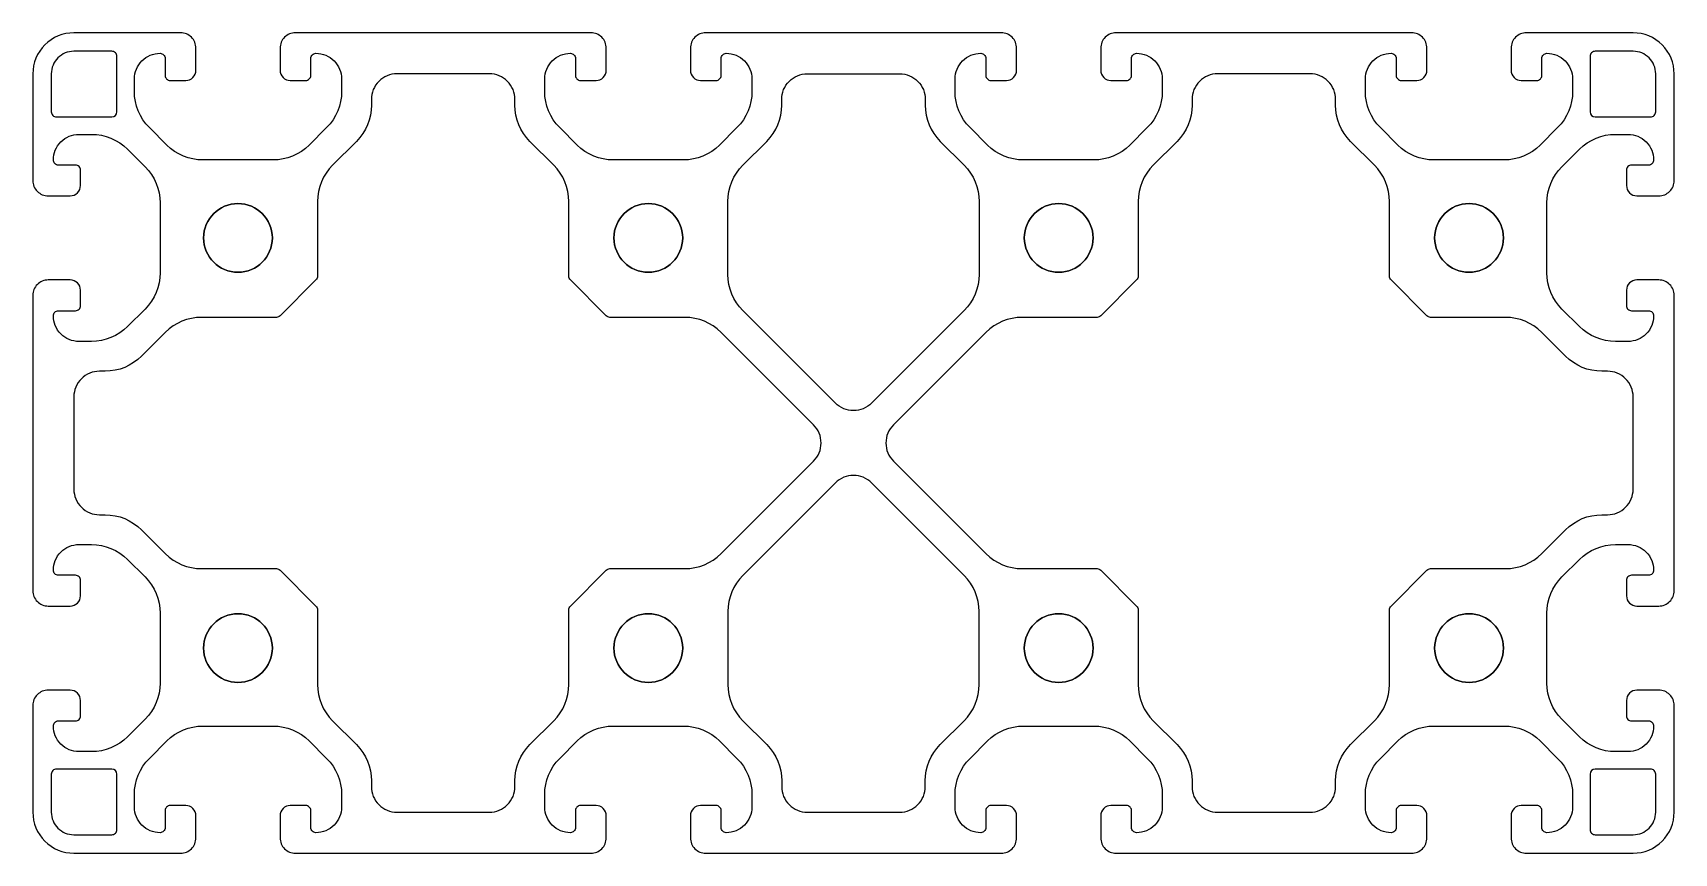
# Model space of a CAD drawing. Header units: millimetres. Extents: x -20 to 140, y -60 to 20.
import ezdxf

# ---------------------------------------------------------------- set-up
doc = ezdxf.new("R2010")
doc.units = ezdxf.units.MM
doc.layers.get('0').update_dxf_attribs({"linetype": 'CONTINUOUS'})

msp = doc.modelspace()

# ---------------------------------------------------------------- linework, layer by layer
for points in [[(-18.5, -4.1, 0.414214), (-20, -5.6), (-20, -34.4, 0.414214), (-18.5, -35.9), (-16.35, -35.9, 0.414214), (-15.35, -34.9), (-15.35, -33.4, 0.414214), (-15.85, -32.9), (-17.5, -32.9, -0.414214), (-18, -32.4, -0.414214), (-15.5, -29.9), (-14.29, -29.9, -0.198912), (-10.76, -31.36), (-9.06, -33.06, -0.198912), (-7.6, -36.59), (-7.6, -43.41, -0.198912), (-9.06, -46.94), (-10.76, -48.64, -0.198912), (-14.29, -50.1), (-15.5, -50.1, -0.414214), (-18, -47.6, -0.414214), (-17.5, -47.1), (-15.85, -47.1, 0.414214), (-15.35, -46.6), (-15.35, -45.1, 0.414214), (-16.35, -44.1), (-18.5, -44.1, 0.414214), (-20, -45.6), (-20, -56, 0.414214), (-16, -60), (-5.6, -60, 0.414214), (-4.1, -58.5), (-4.1, -56.35, 0.414214), (-5.1, -55.35), (-6.6, -55.35, 0.414214), (-7.1, -55.85), (-7.1, -57.5, -0.414214), (-7.6, -58, -0.414214), (-10.1, -55.5), (-10.1, -54.29, -0.198912), (-8.64, -50.76), (-6.94, -49.06, -0.198912), (-3.41, -47.6), (3.41, -47.6, -0.198912), (6.94, -49.06), (8.64, -50.76, -0.198912), (10.1, -54.29), (10.1, -55.5, -0.414214), (7.6, -58, -0.414214), (7.1, -57.5), (7.1, -55.85, 0.414214), (6.6, -55.35), (5.1, -55.35, 0.414214), (4.1, -56.35), (4.1, -58.5, 0.414214), (5.6, -60), (34.4, -60, 0.414214), (35.9, -58.5), (35.9, -56.35, 0.414214), (34.9, -55.35), (33.4, -55.35, 0.414214), (32.9, -55.85), (32.9, -57.5, -0.414214), (32.4, -58, -0.414214), (29.9, -55.5), (29.9, -54.29, -0.198912), (31.36, -50.76), (33.06, -49.06, -0.198912), (36.59, -47.6), (43.41, -47.6, -0.198912), (46.94, -49.06), (48.64, -50.76, -0.198912), (50.1, -54.29), (50.1, -55.5, -0.414214), (47.6, -58, -0.414214), (47.1, -57.5), (47.1, -55.85, 0.414214), (46.6, -55.35), (45.1, -55.35, 0.414214), (44.1, -56.35), (44.1, -58.5, 0.414214), (45.6, -60), (74.4, -60, 0.414214), (75.9, -58.5), (75.9, -56.35, 0.414214), (74.9, -55.35), (73.4, -55.35, 0.414214), (72.9, -55.85), (72.9, -57.5, -0.414214), (72.4, -58, -0.414214), (69.9, -55.5), (69.9, -54.29, -0.198912), (71.36, -50.76), (73.06, -49.06, -0.198912), (76.59, -47.6), (83.41, -47.6, -0.198912), (86.94, -49.06), (88.64, -50.76, -0.198912), (90.1, -54.29), (90.1, -55.5, -0.414214), (87.6, -58, -0.414214), (87.1, -57.5), (87.1, -55.85, 0.414214), (86.6, -55.35), (85.1, -55.35, 0.414214), (84.1, -56.35), (84.1, -58.5, 0.414214), (85.6, -60), (114.4, -60, 0.414214), (115.9, -58.5), (115.9, -56.35, 0.414214), (114.9, -55.35), (113.4, -55.35, 0.414214), (112.9, -55.85), (112.9, -57.5, -0.414214), (112.4, -58, -0.414214), (109.9, -55.5), (109.9, -54.29, -0.198912), (111.36, -50.76), (113.06, -49.06, -0.198912), (116.59, -47.6), (123.41, -47.6, -0.198912), (126.94, -49.06), (128.64, -50.76, -0.198912), (130.1, -54.29), (130.1, -55.5, -0.414214), (127.6, -58, -0.414214), (127.1, -57.5), (127.1, -55.85, 0.414214), (126.6, -55.35), (125.1, -55.35, 0.414214), (124.1, -56.35), (124.1, -58.5, 0.414214), (125.6, -60), (136, -60, 0.414214), (140, -56), (140, -45.6, 0.414214), (138.5, -44.1), (136.35, -44.1, 0.414214), (135.35, -45.1), (135.35, -46.6, 0.414214), (135.85, -47.1), (137.5, -47.1, -0.414214), (138, -47.6, -0.414214), (135.5, -50.1), (134.29, -50.1, -0.198912), (130.76, -48.64), (129.06, -46.94, -0.198912), (127.6, -43.41), (127.6, -36.59, -0.198912), (129.06, -33.06), (130.76, -31.36, -0.198912), (134.29, -29.9), (135.5, -29.9, -0.414214), (138, -32.4, -0.414214), (137.5, -32.9), (135.85, -32.9, 0.414214), (135.35, -33.4), (135.35, -34.9, 0.414214), (136.35, -35.9), (138.5, -35.9, 0.414214), (140, -34.4), (140, -5.6, 0.414214), (138.5, -4.1), (136.35, -4.1, 0.414214), (135.35, -5.1), (135.35, -6.6, 0.414214), (135.85, -7.1), (137.5, -7.1, -0.414214), (138, -7.6, -0.414214), (135.5, -10.1), (134.29, -10.1, -0.198912), (130.76, -8.64), (129.06, -6.94, -0.198912), (127.6, -3.41), (127.6, 3.41, -0.198912), (129.06, 6.94), (130.76, 8.64, -0.198912), (134.29, 10.1), (135.5, 10.1, -0.414214), (138, 7.6, -0.414214), (137.5, 7.1), (135.85, 7.1, 0.414214), (135.35, 6.6), (135.35, 5.1, 0.414214), (136.35, 4.1), (138.5, 4.1, 0.414214), (140, 5.6), (140, 16, 0.414214), (136, 20), (125.6, 20, 0.414214), (124.1, 18.5), (124.1, 16.35, 0.414214), (125.1, 15.35), (126.6, 15.35, 0.414214), (127.1, 15.85), (127.1, 17.5, -0.414214), (127.6, 18, -0.414214), (130.1, 15.5), (130.1, 14.29, -0.198912), (128.64, 10.76), (126.94, 9.06, -0.198912), (123.41, 7.6), (116.59, 7.6, -0.198912), (113.06, 9.06), (111.36, 10.76, -0.198912), (109.9, 14.29), (109.9, 15.5, -0.414214), (112.4, 18, -0.414214), (112.9, 17.5), (112.9, 15.85, 0.414214), (113.4, 15.35), (114.9, 15.35, 0.414214), (115.9, 16.35), (115.9, 18.5, 0.414214), (114.4, 20), (85.6, 20, 0.414214), (84.1, 18.5), (84.1, 16.35, 0.414214), (85.1, 15.35), (86.6, 15.35, 0.414214), (87.1, 15.85), (87.1, 17.5, -0.414214), (87.6, 18, -0.414214), (90.1, 15.5), (90.1, 14.29, -0.198912), (88.64, 10.76), (86.94, 9.06, -0.198912), (83.41, 7.6), (76.59, 7.6, -0.198912), (73.06, 9.06), (71.36, 10.76, -0.198912), (69.9, 14.29), (69.9, 15.5, -0.414214), (72.4, 18, -0.414214), (72.9, 17.5), (72.9, 15.85, 0.414214), (73.4, 15.35), (74.9, 15.35, 0.414214), (75.9, 16.35), (75.9, 18.5, 0.414214), (74.4, 20), (45.6, 20, 0.414214), (44.1, 18.5), (44.1, 16.35, 0.414214), (45.1, 15.35), (46.6, 15.35, 0.414214), (47.1, 15.85), (47.1, 17.5, -0.414214), (47.6, 18, -0.414214), (50.1, 15.5), (50.1, 14.29, -0.198912), (48.64, 10.76), (46.94, 9.06, -0.198912), (43.41, 7.6), (36.59, 7.6, -0.198912), (33.06, 9.06), (31.36, 10.76, -0.198912), (29.9, 14.29), (29.9, 15.5, -0.414214), (32.4, 18, -0.414214), (32.9, 17.5), (32.9, 15.85, 0.414214), (33.4, 15.35), (34.9, 15.35, 0.414214), (35.9, 16.35), (35.9, 18.5, 0.414214), (34.4, 20), (5.6, 20, 0.414214), (4.1, 18.5), (4.1, 16.35, 0.414214), (5.1, 15.35), (6.6, 15.35, 0.414214), (7.1, 15.85), (7.1, 17.5, -0.414214), (7.6, 18, -0.414214), (10.1, 15.5), (10.1, 14.29, -0.198912), (8.64, 10.76), (6.94, 9.06, -0.198912), (3.41, 7.6), (-3.41, 7.6, -0.198912), (-6.94, 9.06), (-8.64, 10.76, -0.198912), (-10.1, 14.29), (-10.1, 15.5, -0.414214), (-7.6, 18, -0.414214), (-7.1, 17.5), (-7.1, 15.85, 0.414214), (-6.6, 15.35), (-5.1, 15.35, 0.414214), (-4.1, 16.35), (-4.1, 18.5, 0.414214), (-5.6, 20), (-16, 20, 0.414214), (-20, 16), (-20, 5.6, 0.414214), (-18.5, 4.1), (-16.35, 4.1, 0.414214), (-15.35, 5.1), (-15.35, 6.6, 0.414214), (-15.85, 7.1), (-17.5, 7.1, -0.414214), (-18, 7.6, -0.414214), (-15.5, 10.1), (-14.29, 10.1, -0.198912), (-10.76, 8.64), (-9.06, 6.94, -0.198912), (-7.6, 3.41), (-7.6, -3.41, -0.198912), (-9.06, -6.94), (-10.76, -8.64, -0.198912), (-14.29, -10.1), (-15.5, -10.1, -0.414214), (-18, -7.6, -0.414214), (-17.5, -7.1), (-15.85, -7.1, 0.414214), (-15.35, -6.6), (-15.35, -5.1, 0.414214), (-16.35, -4.1)], [(-18.5, -4.1, 0.414214), (-20, -5.6), (-20, -34.4, 0.414214), (-18.5, -35.9), (-16.35, -35.9, 0.414214), (-15.35, -34.9), (-15.35, -33.4, 0.414214), (-15.85, -32.9), (-17.5, -32.9, -0.414214), (-18, -32.4, -0.414214), (-15.5, -29.9), (-14.29, -29.9, -0.198912), (-10.76, -31.36), (-9.06, -33.06, -0.198912), (-7.6, -36.59), (-7.6, -43.41, -0.198912), (-9.06, -46.94), (-10.76, -48.64, -0.198912), (-14.29, -50.1), (-15.5, -50.1, -0.414214), (-18, -47.6, -0.414214), (-17.5, -47.1), (-15.85, -47.1, 0.414214), (-15.35, -46.6), (-15.35, -45.1, 0.414214), (-16.35, -44.1), (-18.5, -44.1, 0.414214), (-20, -45.6), (-20, -56, 0.414214), (-16, -60), (-5.6, -60, 0.414214), (-4.1, -58.5), (-4.1, -56.35, 0.414214), (-5.1, -55.35), (-6.6, -55.35, 0.414214), (-7.1, -55.85), (-7.1, -57.5, -0.414214), (-7.6, -58, -0.414214), (-10.1, -55.5), (-10.1, -54.29, -0.198912), (-8.64, -50.76), (-6.94, -49.06, -0.198912), (-3.41, -47.6), (3.41, -47.6, -0.198912), (6.94, -49.06), (8.64, -50.76, -0.198912), (10.1, -54.29), (10.1, -55.5, -0.414214), (7.6, -58, -0.414214), (7.1, -57.5), (7.1, -55.85, 0.414214), (6.6, -55.35), (5.1, -55.35, 0.414214), (4.1, -56.35), (4.1, -58.5, 0.414214), (5.6, -60), (34.4, -60, 0.414214), (35.9, -58.5), (35.9, -56.35, 0.414214), (34.9, -55.35), (33.4, -55.35, 0.414214), (32.9, -55.85), (32.9, -57.5, -0.414214), (32.4, -58, -0.414214), (29.9, -55.5), (29.9, -54.29, -0.198912), (31.36, -50.76), (33.06, -49.06, -0.198912), (36.59, -47.6), (43.41, -47.6, -0.198912), (46.94, -49.06), (48.64, -50.76, -0.198912), (50.1, -54.29), (50.1, -55.5, -0.414214), (47.6, -58, -0.414214), (47.1, -57.5), (47.1, -55.85, 0.414214), (46.6, -55.35), (45.1, -55.35, 0.414214), (44.1, -56.35), (44.1, -58.5, 0.414214), (45.6, -60), (74.4, -60, 0.414214), (75.9, -58.5), (75.9, -56.35, 0.414214), (74.9, -55.35), (73.4, -55.35, 0.414214), (72.9, -55.85), (72.9, -57.5, -0.414214), (72.4, -58, -0.414214), (69.9, -55.5), (69.9, -54.29, -0.198912), (71.36, -50.76), (73.06, -49.06, -0.198912), (76.59, -47.6), (83.41, -47.6, -0.198912), (86.94, -49.06), (88.64, -50.76, -0.198912), (90.1, -54.29), (90.1, -55.5, -0.414214), (87.6, -58, -0.414214), (87.1, -57.5), (87.1, -55.85, 0.414214), (86.6, -55.35), (85.1, -55.35, 0.414214), (84.1, -56.35), (84.1, -58.5, 0.414214), (85.6, -60), (114.4, -60, 0.414214), (115.9, -58.5), (115.9, -56.35, 0.414214), (114.9, -55.35), (113.4, -55.35, 0.414214), (112.9, -55.85), (112.9, -57.5, -0.414214), (112.4, -58, -0.414214), (109.9, -55.5), (109.9, -54.29, -0.198912), (111.36, -50.76), (113.06, -49.06, -0.198912), (116.59, -47.6), (123.41, -47.6, -0.198912), (126.94, -49.06), (128.64, -50.76, -0.198912), (130.1, -54.29), (130.1, -55.5, -0.414214), (127.6, -58, -0.414214), (127.1, -57.5), (127.1, -55.85, 0.414214), (126.6, -55.35), (125.1, -55.35, 0.414214), (124.1, -56.35), (124.1, -58.5, 0.414214), (125.6, -60), (136, -60, 0.414214), (140, -56), (140, -45.6, 0.414214), (138.5, -44.1), (136.35, -44.1, 0.414214), (135.35, -45.1), (135.35, -46.6, 0.414214), (135.85, -47.1), (137.5, -47.1, -0.414214), (138, -47.6, -0.414214), (135.5, -50.1), (134.29, -50.1, -0.198912), (130.76, -48.64), (129.06, -46.94, -0.198912), (127.6, -43.41), (127.6, -36.59, -0.198912), (129.06, -33.06), (130.76, -31.36, -0.198912), (134.29, -29.9), (135.5, -29.9, -0.414214), (138, -32.4, -0.414214), (137.5, -32.9), (135.85, -32.9, 0.414214), (135.35, -33.4), (135.35, -34.9, 0.414214), (136.35, -35.9), (138.5, -35.9, 0.414214), (140, -34.4), (140, -5.6, 0.414214), (138.5, -4.1), (136.35, -4.1, 0.414214), (135.35, -5.1), (135.35, -6.6, 0.414214), (135.85, -7.1), (137.5, -7.1, -0.414214), (138, -7.6, -0.414214), (135.5, -10.1), (134.29, -10.1, -0.198912), (130.76, -8.64), (129.06, -6.94, -0.198912), (127.6, -3.41), (127.6, 3.41, -0.198912), (129.06, 6.94), (130.76, 8.64, -0.198912), (134.29, 10.1), (135.5, 10.1, -0.414214), (138, 7.6, -0.414214), (137.5, 7.1), (135.85, 7.1, 0.414214), (135.35, 6.6), (135.35, 5.1, 0.414214), (136.35, 4.1), (138.5, 4.1, 0.414214), (140, 5.6), (140, 16, 0.414214), (136, 20), (125.6, 20, 0.414214), (124.1, 18.5), (124.1, 16.35, 0.414214), (125.1, 15.35), (126.6, 15.35, 0.414214), (127.1, 15.85), (127.1, 17.5, -0.414214), (127.6, 18, -0.414214), (130.1, 15.5), (130.1, 14.29, -0.198912), (128.64, 10.76), (126.94, 9.06, -0.198912), (123.41, 7.6), (116.59, 7.6, -0.198912), (113.06, 9.06), (111.36, 10.76, -0.198912), (109.9, 14.29), (109.9, 15.5, -0.414214), (112.4, 18, -0.414214), (112.9, 17.5), (112.9, 15.85, 0.414214), (113.4, 15.35), (114.9, 15.35, 0.414214), (115.9, 16.35), (115.9, 18.5, 0.414214), (114.4, 20), (85.6, 20, 0.414214), (84.1, 18.5), (84.1, 16.35, 0.414214), (85.1, 15.35), (86.6, 15.35, 0.414214), (87.1, 15.85), (87.1, 17.5, -0.414214), (87.6, 18, -0.414214), (90.1, 15.5), (90.1, 14.29, -0.198912), (88.64, 10.76), (86.94, 9.06, -0.198912), (83.41, 7.6), (76.59, 7.6, -0.198912), (73.06, 9.06), (71.36, 10.76, -0.198912), (69.9, 14.29), (69.9, 15.5, -0.414214), (72.4, 18, -0.414214), (72.9, 17.5), (72.9, 15.85, 0.414214), (73.4, 15.35), (74.9, 15.35, 0.414214), (75.9, 16.35), (75.9, 18.5, 0.414214), (74.4, 20), (45.6, 20, 0.414214), (44.1, 18.5), (44.1, 16.35, 0.414214), (45.1, 15.35), (46.6, 15.35, 0.414214), (47.1, 15.85), (47.1, 17.5, -0.414214), (47.6, 18, -0.414214), (50.1, 15.5), (50.1, 14.29, -0.198912), (48.64, 10.76), (46.94, 9.06, -0.198912), (43.41, 7.6), (36.59, 7.6, -0.198912), (33.06, 9.06), (31.36, 10.76, -0.198912), (29.9, 14.29), (29.9, 15.5, -0.414214), (32.4, 18, -0.414214), (32.9, 17.5), (32.9, 15.85, 0.414214), (33.4, 15.35), (34.9, 15.35, 0.414214), (35.9, 16.35), (35.9, 18.5, 0.414214), (34.4, 20), (5.6, 20, 0.414214), (4.1, 18.5), (4.1, 16.35, 0.414214), (5.1, 15.35), (6.6, 15.35, 0.414214), (7.1, 15.85), (7.1, 17.5, -0.414214), (7.6, 18, -0.414214), (10.1, 15.5), (10.1, 14.29, -0.198912), (8.64, 10.76), (6.94, 9.06, -0.198912), (3.41, 7.6), (-3.41, 7.6, -0.198912), (-6.94, 9.06), (-8.64, 10.76, -0.198912), (-10.1, 14.29), (-10.1, 15.5, -0.414214), (-7.6, 18, -0.414214), (-7.1, 17.5), (-7.1, 15.85, 0.414214), (-6.6, 15.35), (-5.1, 15.35, 0.414214), (-4.1, 16.35), (-4.1, 18.5, 0.414214), (-5.6, 20), (-16, 20, 0.414214), (-20, 16), (-20, 5.6, 0.414214), (-18.5, 4.1), (-16.35, 4.1, 0.414214), (-15.35, 5.1), (-15.35, 6.6, 0.414214), (-15.85, 7.1), (-17.5, 7.1, -0.414214), (-18, 7.6, -0.414214), (-15.5, 10.1), (-14.29, 10.1, -0.198912), (-10.76, 8.64), (-9.06, 6.94, -0.198912), (-7.6, 3.41), (-7.6, -3.41, -0.198912), (-9.06, -6.94), (-10.76, -8.64, -0.198912), (-14.29, -10.1), (-15.5, -10.1, -0.414214), (-18, -7.6, -0.414214), (-17.5, -7.1), (-15.85, -7.1, 0.414214), (-15.35, -6.6), (-15.35, -5.1, 0.414214), (-16.35, -4.1)], [(-11.8, 17.7, 0.414214), (-12.3, 18.2), (-16, 18.2, 0.414214), (-18.2, 16), (-18.2, 12.3, 0.414214), (-17.7, 11.8), (-12.3, 11.8, 0.414213), (-11.8, 12.3)], [(-11.8, 17.7, 0.414214), (-12.3, 18.2), (-16, 18.2, 0.414214), (-18.2, 16), (-18.2, 12.3, 0.414214), (-17.7, 11.8), (-12.3, 11.8, 0.414213), (-11.8, 12.3)], [(132.3, 18.2, 0.414214), (131.8, 17.7), (131.8, 12.3, 0.414213), (132.3, 11.8), (137.7, 11.8, 0.414214), (138.2, 12.3), (138.2, 16, 0.414214), (136, 18.2)], [(132.3, 18.2, 0.414214), (131.8, 17.7), (131.8, 12.3, 0.414213), (132.3, 11.8), (137.7, 11.8, 0.414214), (138.2, 12.3), (138.2, 16, 0.414214), (136, 18.2)], [(56.11, -21.77, 0.414214), (56.11, -18.23), (47.09, -9.21, 0.198912), (43.56, -7.75), (36.26, -7.75, -0.198912), (35.9, -7.6), (32.4, -4.1, -0.198912), (32.25, -3.74), (32.25, 3.56, 0.198912), (30.79, 7.09), (28.46, 9.41, -0.198912), (27, 12.95), (27, 13.5, 0.414214), (24.5, 16), (15.5, 16, 0.414214), (13, 13.5), (13, 12.95, -0.198912), (11.54, 9.41), (9.21, 7.09, 0.198912), (7.75, 3.56), (7.75, -3.74, -0.198912), (7.6, -4.1), (4.1, -7.6, -0.198912), (3.74, -7.75), (-3.56, -7.75, 0.198912), (-7.09, -9.21), (-9.41, -11.54, -0.198912), (-12.95, -13), (-13.5, -13, 0.414214), (-16, -15.5), (-16, -24.5, 0.414214), (-13.5, -27), (-12.95, -27, -0.198912), (-9.41, -28.46), (-7.09, -30.79, 0.198912), (-3.56, -32.25), (3.74, -32.25, -0.198912), (4.1, -32.4), (7.6, -35.9, -0.198912), (7.75, -36.26), (7.75, -43.56, 0.198912), (9.21, -47.09), (11.54, -49.41, -0.198912), (13, -52.95), (13, -53.5, 0.414214), (15.5, -56), (24.5, -56, 0.414214), (27, -53.5), (27, -52.95, -0.198912), (28.46, -49.41), (30.79, -47.09, 0.198912), (32.25, -43.56), (32.25, -36.26, -0.198912), (32.4, -35.9), (35.9, -32.4, -0.198912), (36.26, -32.25), (43.56, -32.25, 0.198912), (47.09, -30.79)], [(56.11, -21.77, 0.414214), (56.11, -18.23), (47.09, -9.21, 0.198912), (43.56, -7.75), (36.26, -7.75, -0.198912), (35.9, -7.6), (32.4, -4.1, -0.198912), (32.25, -3.74), (32.25, 3.56, 0.198912), (30.79, 7.09), (28.46, 9.41, -0.198912), (27, 12.95), (27, 13.5, 0.414214), (24.5, 16), (15.5, 16, 0.414214), (13, 13.5), (13, 12.95, -0.198912), (11.54, 9.41), (9.21, 7.09, 0.198912), (7.75, 3.56), (7.75, -3.74, -0.198912), (7.6, -4.1), (4.1, -7.6, -0.198912), (3.74, -7.75), (-3.56, -7.75, 0.198912), (-7.09, -9.21), (-9.41, -11.54, -0.198912), (-12.95, -13), (-13.5, -13, 0.414214), (-16, -15.5), (-16, -24.5, 0.414214), (-13.5, -27), (-12.95, -27, -0.198912), (-9.41, -28.46), (-7.09, -30.79, 0.198912), (-3.56, -32.25), (3.74, -32.25, -0.198912), (4.1, -32.4), (7.6, -35.9, -0.198912), (7.75, -36.26), (7.75, -43.56, 0.198912), (9.21, -47.09), (11.54, -49.41, -0.198912), (13, -52.95), (13, -53.5, 0.414214), (15.5, -56), (24.5, -56, 0.414214), (27, -53.5), (27, -52.95, -0.198912), (28.46, -49.41), (30.79, -47.09, 0.198912), (32.25, -43.56), (32.25, -36.26, -0.198912), (32.4, -35.9), (35.9, -32.4, -0.198912), (36.26, -32.25), (43.56, -32.25, 0.198912), (47.09, -30.79)], [(63.89, -18.23, 0.414214), (63.89, -21.77), (72.91, -30.79, 0.198912), (76.44, -32.25), (83.74, -32.25, -0.198912), (84.1, -32.4), (87.6, -35.9, -0.198912), (87.75, -36.26), (87.75, -43.56, 0.198912), (89.21, -47.09), (91.54, -49.41, -0.198912), (93, -52.95), (93, -53.5, 0.414214), (95.5, -56), (104.5, -56, 0.414214), (107, -53.5), (107, -52.95, -0.198912), (108.46, -49.41), (110.79, -47.09, 0.198912), (112.25, -43.56), (112.25, -36.26, -0.198912), (112.4, -35.9), (115.9, -32.4, -0.198912), (116.26, -32.25), (123.56, -32.25, 0.198912), (127.09, -30.79), (129.41, -28.46, -0.198912), (132.95, -27), (133.5, -27, 0.414214), (136, -24.5), (136, -15.5, 0.414214), (133.5, -13), (132.95, -13, -0.198912), (129.41, -11.54), (127.09, -9.21, 0.198912), (123.56, -7.75), (116.26, -7.75, -0.198912), (115.9, -7.6), (112.4, -4.1, -0.198912), (112.25, -3.74), (112.25, 3.56, 0.198912), (110.79, 7.09), (108.46, 9.41, -0.198912), (107, 12.95), (107, 13.5, 0.414214), (104.5, 16), (95.5, 16, 0.414214), (93, 13.5), (93, 12.95, -0.198912), (91.54, 9.41), (89.21, 7.09, 0.198912), (87.75, 3.56), (87.75, -3.74, -0.198912), (87.6, -4.1), (84.1, -7.6, -0.198912), (83.74, -7.75), (76.44, -7.75, 0.198912), (72.91, -9.21)], [(63.89, -18.23, 0.414214), (63.89, -21.77), (72.91, -30.79, 0.198912), (76.44, -32.25), (83.74, -32.25, -0.198912), (84.1, -32.4), (87.6, -35.9, -0.198912), (87.75, -36.26), (87.75, -43.56, 0.198912), (89.21, -47.09), (91.54, -49.41, -0.198912), (93, -52.95), (93, -53.5, 0.414214), (95.5, -56), (104.5, -56, 0.414214), (107, -53.5), (107, -52.95, -0.198912), (108.46, -49.41), (110.79, -47.09, 0.198912), (112.25, -43.56), (112.25, -36.26, -0.198912), (112.4, -35.9), (115.9, -32.4, -0.198912), (116.26, -32.25), (123.56, -32.25, 0.198912), (127.09, -30.79), (129.41, -28.46, -0.198912), (132.95, -27), (133.5, -27, 0.414214), (136, -24.5), (136, -15.5, 0.414214), (133.5, -13), (132.95, -13, -0.198912), (129.41, -11.54), (127.09, -9.21, 0.198912), (123.56, -7.75), (116.26, -7.75, -0.198912), (115.9, -7.6), (112.4, -4.1, -0.198912), (112.25, -3.74), (112.25, 3.56, 0.198912), (110.79, 7.09), (108.46, 9.41, -0.198912), (107, 12.95), (107, 13.5, 0.414214), (104.5, 16), (95.5, 16, 0.414214), (93, 13.5), (93, 12.95, -0.198912), (91.54, 9.41), (89.21, 7.09, 0.198912), (87.75, 3.56), (87.75, -3.74, -0.198912), (87.6, -4.1), (84.1, -7.6, -0.198912), (83.74, -7.75), (76.44, -7.75, 0.198912), (72.91, -9.21)], [(51.54, 9.41, 0.198912), (53, 12.95), (53, 13.5, -0.414214), (55.5, 16), (64.5, 16, -0.414214), (67, 13.5), (67, 12.95, 0.198912), (68.46, 9.41), (70.79, 7.09, -0.198912), (72.25, 3.56), (72.25, -3.56, -0.198912), (70.79, -7.09), (61.77, -16.11, -0.414214), (58.23, -16.11), (49.21, -7.09, -0.198912), (47.75, -3.56), (47.75, 3.56, -0.198912), (49.21, 7.09)], [(51.54, 9.41, 0.198912), (53, 12.95), (53, 13.5, -0.414214), (55.5, 16), (64.5, 16, -0.414214), (67, 13.5), (67, 12.95, 0.198912), (68.46, 9.41), (70.79, 7.09, -0.198912), (72.25, 3.56), (72.25, -3.56, -0.198912), (70.79, -7.09), (61.77, -16.11, -0.414214), (58.23, -16.11), (49.21, -7.09, -0.198912), (47.75, -3.56), (47.75, 3.56, -0.198912), (49.21, 7.09)], [(53, -53.5, 0.414214), (55.5, -56), (64.5, -56, 0.414214), (67, -53.5), (67, -52.95, -0.198912), (68.46, -49.41), (70.79, -47.09, 0.198912), (72.25, -43.56), (72.25, -36.44, 0.198912), (70.79, -32.91), (61.77, -23.89, 0.414214), (58.23, -23.89), (49.21, -32.91, 0.198912), (47.75, -36.44), (47.75, -43.56, 0.198912), (49.21, -47.09), (51.54, -49.41, -0.198912), (53, -52.95)], [(53, -53.5, 0.414214), (55.5, -56), (64.5, -56, 0.414214), (67, -53.5), (67, -52.95, -0.198912), (68.46, -49.41), (70.79, -47.09, 0.198912), (72.25, -43.56), (72.25, -36.44, 0.198912), (70.79, -32.91), (61.77, -23.89, 0.414214), (58.23, -23.89), (49.21, -32.91, 0.198912), (47.75, -36.44), (47.75, -43.56, 0.198912), (49.21, -47.09), (51.54, -49.41, -0.198912), (53, -52.95)], [(-12.3, -58.2, 0.414214), (-11.8, -57.7), (-11.8, -52.3, 0.414213), (-12.3, -51.8), (-17.7, -51.8, 0.414214), (-18.2, -52.3), (-18.2, -56, 0.414214), (-16, -58.2)], [(-12.3, -58.2, 0.414214), (-11.8, -57.7), (-11.8, -52.3, 0.414213), (-12.3, -51.8), (-17.7, -51.8, 0.414214), (-18.2, -52.3), (-18.2, -56, 0.414214), (-16, -58.2)], [(131.8, -57.7, 0.414214), (132.3, -58.2), (136, -58.2, 0.414214), (138.2, -56), (138.2, -52.3, 0.414214), (137.7, -51.8), (132.3, -51.8, 0.414213), (131.8, -52.3)], [(131.8, -57.7, 0.414214), (132.3, -58.2), (136, -58.2, 0.414214), (138.2, -56), (138.2, -52.3, 0.414214), (137.7, -51.8), (132.3, -51.8, 0.414213), (131.8, -52.3)]]:
    msp.add_lwpolyline(points, format="xyb", close=True)
at = {"extrusion": (0, 0, -1)}
for centre in [(0, 0), (-40, 0), (-80, 0), (-120, 0), (0, -40), (-40, -40), (-80, -40), (-120, -40)]:
    msp.add_circle(centre, 3.35, dxfattribs=at)
for centre in [(0, 0), (40, 0), (80, 0), (120, 0), (0, -40), (40, -40), (80, -40), (120, -40)]:
    msp.add_circle(centre, 3.35)

doc.saveas('drawing.dxf')
